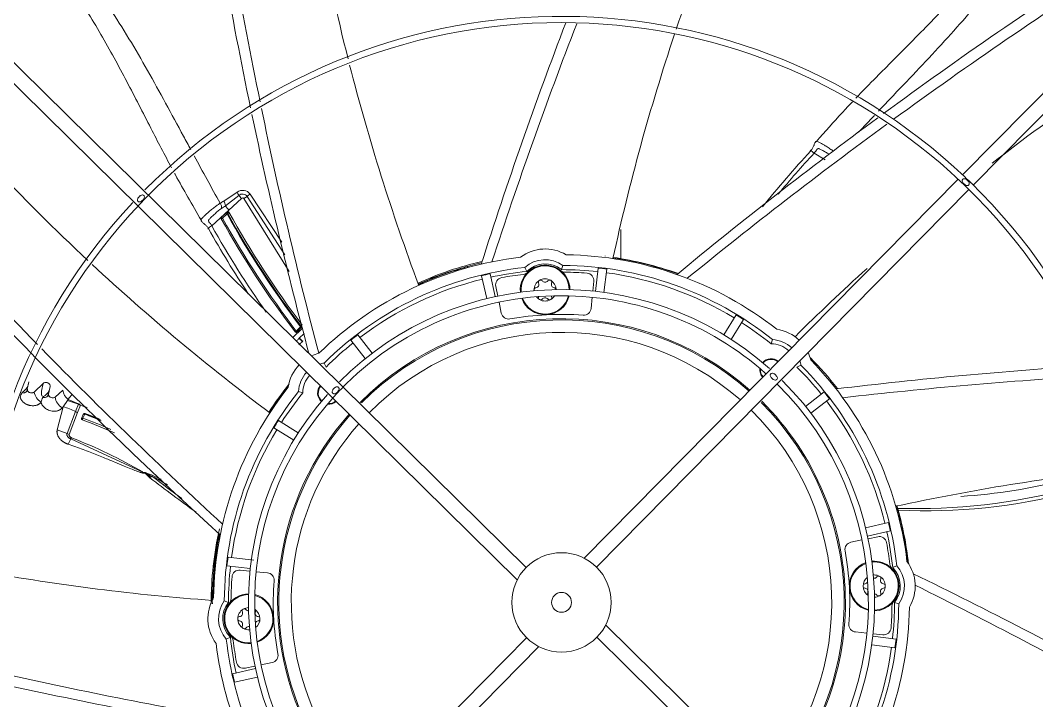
# Model space of a CAD drawing. Header units: millimetres. Extents: x 113490 to 142599, y -20467 to 115.
# Drawn here: x 123932.5 to 124341.5, y -11399.6 to -11125.6 of the extents above; entities that cross this region are included whole.
import ezdxf

# ---------------------------------------------------------------- set-up
doc = ezdxf.new("R2010")
doc.units = ezdxf.units.MM
doc.layers.add('DV3_0', color=7, linetype='Continuous')

msp = doc.modelspace()

# ---------------------------------------------------------------- linework, layer by layer
at = {"layer": 'DV3_0', "color": 7, "linetype": 'Continuous', "lineweight": 15}
for p, q in [((123790.01, -11013.2), (124132.44, -11350.87)), ((124136, -11345.95), (123797.7, -11012.35)), ((124464.36, -11032.9), (124311.62, -11187.79)), ((124315.94, -11191.95), (124468.66, -11037.08)), ((124251.85, -11179.08), (124256.33, -11181.72)), ((124309.86, -11189.57), (124159.36, -11342.19)), ((124164.28, -11345.75), (124314.19, -11193.73)), ((124014.32, -11198.36), (124019.69, -11194.81)), ((124014.97, -11200.23), (124020.33, -11196.08)), ((124016.41, -11202.1), (124021.5, -11197.33)), ((124022.43, -11197.36), (124040.58, -11226.67)), ((124023.72, -11196.48), (124038.95, -11219.99)), ((124024.94, -11195.57), (124037.71, -11214.89)), ((124009.46, -11208.37), (124016.41, -11202.1)), ((124013.44, -11201.33), (124014.97, -11200.23)), ((124013.41, -11204.87), (124015.29, -11203.14)), ((124013.77, -11205.29), (124015.64, -11203.57)), ((124015.64, -11203.57), (124015.9, -11203.4)), ((124015.9, -11203.4), (124016.39, -11202.88)), ((124174.05, -11221.52), (124174.05, -11209.81)), ((124108.64, -11225.77), (124097.4, -11229.56)), ((124136.23, -11226.72), (124135.48, -11225.09)), ((124150.24, -11225.99), (124150.81, -11224.29)), ((124165.01, -11225.36), (124163.86, -11234.73)), ((124168.48, -11225.79), (124167.33, -11235.15)), ((124118.07, -11228.43), (124120.19, -11237.63)), ((124121.48, -11227.64), (124123.6, -11236.84)), ((124163.26, -11230.68), (124162.86, -11234.62)), ((124124.58, -11236.63), (124123.77, -11232.75)), ((124126.01, -11243.52), (124125.09, -11239.08)), ((124162.61, -11237.11), (124162.16, -11241.63)), ((124220.52, -11244.21), (124215.52, -11252.22)), ((124223.49, -11246.07), (124218.49, -11254.07)), ((124045.84, -11249.74), (124042.1, -11253.35)), ((124045.24, -11248.99), (124043.52, -11250.76)), ((124045.53, -11249.31), (124043.8, -11251.09)), ((124046.67, -11251.74), (124044.66, -11253.64)), ((124046.08, -11254.83), (124045.98, -11254.95)), ((124065.48, -11254.35), (124071.29, -11261.79)), ((124068.24, -11252.2), (124074.05, -11259.63)), ((124234.57, -11255.85), (124235.19, -11254.17)), ((124055.48, -11265.24), (124054.69, -11263.63)), ((124244.99, -11265.24), (124246.6, -11264.44)), ((123935.87, -11271.22), (123935.27, -11274.11)), ((123937.99, -11275.3), (123941.72, -11271.74)), ((123933.23, -11275.34), (123933.13, -11275.55)), ((123935.05, -11274.98), (123935.52, -11272.74)), ((123943.54, -11276.85), (123944.06, -11274.56)), ((123943.75, -11276.07), (123944.43, -11273)), ((123949.53, -11274.56), (123946.45, -11277.33)), ((124046.1, -11275.66), (124044.42, -11275.04)), ((124255.88, -11275.23), (124248.44, -11281.05)), ((123941.07, -11276.83), (123941.72, -11277.12)), ((123941.72, -11277.12), (123941.54, -11277.48)), ((123949.71, -11281.22), (123951.41, -11278.65)), ((123951.68, -11278.22), (123955.92, -11280.01)), ((123955.87, -11280.15), (123954.66, -11283.15)), ((123955.92, -11280.01), (123955.87, -11280.15)), ((123955.93, -11279.97), (123955.92, -11280.01)), ((124258.03, -11277.99), (124250.6, -11283.8)), ((123954.66, -11283.15), (123951.24, -11291.94)), ((123955.44, -11283.56), (123952.16, -11292.35)), ((123956.69, -11280.62), (123955.44, -11283.56)), ((123956.72, -11280.54), (123956.69, -11280.62)), ((123956.73, -11280.53), (123956.72, -11280.54)), ((123957.1, -11285.95), (123957.8, -11284.34)), ((123957.66, -11285.79), (123958.36, -11284.18)), ((123958.43, -11284.05), (123958.54, -11283.89)), ((124036.32, -11286.74), (124044.32, -11291.74)), ((123951.24, -11291.94), (123947.3, -11290.49)), ((123952.16, -11292.35), (123951.24, -11291.94)), ((124034.46, -11289.71), (124042.47, -11294.71)), ((123953.07, -11293.69), (123952.78, -11294.16)), ((123982.91, -11308.16), (123983.08, -11308.39)), ((123983.08, -11308.39), (123984.62, -11309.83)), ((123983.19, -11308.2), (123983.27, -11308.29)), ((123983.19, -11308.2), (123983.34, -11308.26)), ((123983.34, -11308.26), (123983.5, -11308.32)), ((123983.5, -11308.32), (123984.88, -11309.61)), ((124281.8, -11327.82), (124272.6, -11329.94)), ((124282.59, -11331.23), (124273.39, -11333.35)), ((124266.71, -11335.76), (124271.15, -11334.84)), ((124273.6, -11334.33), (124277.48, -11333.52)), ((124015.61, -11345.22), (124024.98, -11346.37)), ((124016.03, -11341.75), (124026.38, -11343.02)), ((124283.5, -11345.99), (124285.14, -11345.23)), ((124020.93, -11346.97), (124024.87, -11347.37)), ((124027.36, -11347.62), (124031.87, -11348.07)), ((124016.24, -11359.99), (124014.54, -11359.42)), ((124284.24, -11359.99), (124285.94, -11360.57)), ((124477.33, -11674.11), (124168.04, -11369.11)), ((124136.2, -11374.23), (123802.6, -11712.53)), ((124016.97, -11374), (124015.34, -11374.75)), ((124164.48, -11374.03), (124473.15, -11678.41)), ((124273.12, -11372.36), (124268.6, -11371.91)), ((124284.87, -11374.76), (124275.5, -11373.61)), ((124279.55, -11373.01), (124275.6, -11372.61)), ((123803.45, -11720.21), (124141.11, -11377.79)), ((124284.44, -11378.23), (124275.07, -11377.08)), ((124017.89, -11388.75), (124027.09, -11386.63)), ((124026.88, -11385.65), (124023, -11386.46)), ((124033.77, -11384.22), (124029.33, -11385.14)), ((124018.68, -11392.16), (124027.87, -11390.04))]:
    msp.add_line(p, q, dxfattribs=at)
at = {"layer": 'DV3_0', "color": 7, "linetype": 'Continuous', "lineweight": 20}
for p, q in [((124022.43, -11197.36), (124023.72, -11196.48)), ((124167.74, -11220.58), (124167.74, -11220.38)), ((124111.07, -11225.21), (124111.03, -11225.07)), ((124044.66, -11253.64), (124044.52, -11253.78)), ((123951.4, -11278.65), (123951.68, -11278.22)), ((123955.87, -11280.15), (123951.41, -11278.65)), ((123947.3, -11290.49), (123949.71, -11281.22)), ((123952.78, -11294.16), (123981.78, -11307.48)), ((123981.78, -11307.48), (123981.77, -11307.89)), ((123981.78, -11307.48), (123982.32, -11307.78)), ((123981.78, -11307.48), (123982.88, -11307.69)), ((123982.32, -11307.78), (123982.87, -11308.09)), ((123982.87, -11308.09), (123982.88, -11307.69)), ((123982.87, -11308.09), (123982.91, -11308.16)), ((123983.01, -11308.14), (123982.91, -11308.16)), ((123983.01, -11308.14), (123983.19, -11308.2)), ((123983.27, -11308.29), (123983.08, -11308.39)), ((123983.34, -11308.26), (123983.27, -11308.29)), ((123984.88, -11309.61), (123984.62, -11309.83)), ((123985.37, -11309.18), (123985.74, -11309.37))]:
    msp.add_line(p, q, dxfattribs=at)
at = {"layer": 'DV3_0', "color": 7, "linetype": 'Continuous', "lineweight": 15}
for radius in [20, 4]:
    msp.add_circle((124150.24, -11359.99), radius, dxfattribs=at)
for centre, radius, start, end in [((124150.24, -11359.99), 551.5, 105.4775, 164.5225), ((124150.24, -11359.99), 551.5, 15.4775, 74.5225), ((125023.24, -11406.96), 872.25, 154.27465, 161.43083), ((124910.05, -10927.53), 872.25, 186.99692, 194.17255), ((125911.31, -10773.15), 1921.39, 188.18485, 191.5672), ((125827.57, -10785.08), 1841.22, 188.2287, 191.77728), ((125369.82, -12646.64), 1840.9, 122.79433, 126.30553), ((125415.63, -12718.12), 1921.39, 122.74609, 126.08801), ((124150.24, -11359.99), 236, 46.5586, 135.2674), ((124150.24, -11359.99), 233.5, 90, 135.7261), ((125871.83, -11783.04), 1840.9, 159.10826, 162.31372), ((125949.01, -11818.41), 1921.39, 158.90776, 161.94183), ((124150.24, -11359.99), 233.5, 46.5418, 90), ((124859.25, -11871.46), 872.22, 121.56134, 127.88902), ((125023.24, -11406.96), 872.25, 161.57137, 167.7255), ((124555.63, -10585.4), 872.25, 219.6863, 226.90224), ((124910.05, -10927.53), 872.25, 194.34102, 200.4525), ((125911.31, -10773.15), 1921.39, 191.64948, 194.66814), ((125827.57, -10785.08), 1841.22, 191.86002, 194.94133), ((125369.82, -12646.64), 1840.9, 126.39449, 129.58672), ((125415.63, -12718.12), 1921.39, 126.18988, 129.21483), ((125314.48, -9914.21), 1921.39, 220.9289, 224.29797), ((125250.25, -9969.73), 1840.9, 220.96503, 227.76772), ((124552.32, -11457.86), 411.46, 137.1813, 141.3215), ((124562.1, -11463.88), 421.15, 137.4489, 140.4249), ((124150.24, -11359.99), 236, 45.7307, 46.5586), ((124150.24, -11359.99), 233.5, 45.8392, 46.5418), ((124150.24, -11359.99), 233.5, 316.4663, 45.8392), ((124150.24, -11359.99), 236, 45.7088, 45.7307), ((124150.24, -11359.99), 236, 317.0271, 45.7088), ((124150.24, -11359.99), 233.5, 135.7261, 136.5342), ((123907.54, -11028.18), 200.9, 301.6287, 302.1063), ((124014.71, -11198.11), 5.97, 19.9095, 33.5903), ((124032.5, -11185.89), 15.87, 219.9344, 226.1383), ((124035.09, -11210.4), 17.97, 124.3919, 129.2551), ((124150.24, -11359.99), 236, 136.9648, 225.2631), ((124150.24, -11359.99), 233.5, 136.5342, 225.7814), ((124010.24, -11201.05), 3.21, 354.9769, 34.2701), ((124030.37, -11189.86), 18.56, 213.9567, 221.2472), ((124013.77, -11205.28), 0.539, 130.9762, 206.9336), ((124349.77, -11018.17), 385.12, 209.1088, 217.2094), ((124017.58, -11201.65), 5.27, 217.7216, 223.716), ((124350.04, -11017.84), 384.98, 209.1375, 217.2314), ((124018.02, -11201.23), 3.34, 214.9281, 224.3802), ((124350.95, -11017.43), 383.51, 209.0348, 217.1413), ((124350.79, -11017.66), 382.95, 209.013, 217.1255), ((124350.15, -11018.51), 381.29, 208.9171, 217.0601), ((124363.53, -11011.06), 406.98, 209.179, 213.5123), ((124372.67, -11003.38), 417.06, 209.4401, 215.09), ((124143.64, -11234.16), 16.5, 59.1138, 126.8862), ((124150.24, -11359.99), 140, 96.7677, 134.2323), ((124146.49, -11348.69), 129.1, 102.6466, 114.718), ((124143.64, -11234.16), 12.2, 54.0148, 131.9852), ((124150.24, -11359.99), 140, 51.7677, 89.2323), ((124150.24, -11359.99), 140.5, 70.6035, 81.4839), ((124555.63, -10585.4), 872.25, 227.0594, 233.1795), ((124150.24, -11359.99), 135.7, 96.2429, 134.7571), ((124150.24, -11359.99), 140.5, 106.2061, 114.2129), ((124150.24, -11359.99), 140.5, 103.2172, 105.6896), ((124150.24, -11359.99), 134, 95.9991, 102.2517), ((124143.64, -11234.16), 10, 0.7258, 185.2742), ((124134.52, -11224.9), 3, 276.6363, 314.568), ((124143.64, -11234.16), 10.5, 51.1098, 134.8902), ((124151.75, -11224), 3, 231.432, 269.3637), ((124150.24, -11359.99), 134, 83.7483, 90.0009), ((124150.24, -11359.99), 135.7, 51.2429, 89.7571), ((124150.24, -11359.99), 133, 85.5723, 89.3637), ((124859.25, -11871.46), 872.22, 132.21456, 134.84001), ((124150.24, -11359.99), 134, 103.7483, 127.2517), ((124126.71, -11232.14), 3, 100.4277, 191.75), ((124150.24, -11359.99), 133, 96.6363, 100.4277), ((124143.64, -11234.16), 4.47, 120, 180), ((124141.85, -11231.06), 0.895, 120, 202.4776), ((124143.64, -11234.16), 4.48, 90, 120), ((124141.85, -11231.06), 0.895, 37.5224, 120), ((124143.64, -11229.69), 1.36, 217.5224, 322.4776), ((124143.64, -11234.16), 4.47, 60, 90), ((124145.43, -11231.06), 0.895, 60, 142.4776), ((124143.64, -11234.16), 4.48, 1.9825, 60), ((124145.43, -11231.06), 0.895, 337.5224, 60), ((124160.27, -11230.38), 3, 354.25, 85.5723), ((124150.24, -11359.99), 134, 58.7483, 82.2517), ((124150.24, -11359.99), 126, 48.3991, 135.1791), ((124140.06, -11234.16), 0.895, 97.5224, 180), ((124143.64, -11234.16), 4.47, 180, 184.0175), ((124140.06, -11234.16), 0.895, 180, 200.2402), ((124139.77, -11231.93), 1.36, 277.5224, 22.4776), ((124147.52, -11231.93), 1.36, 157.5224, 262.4776), ((124147.22, -11234.16), 0.895, 9.9487, 82.4776), ((124150.24, -11359.99), 123.5, 90, 135.9997), ((124143.64, -11234.16), 10, 199.6905, 346.3095), ((124143.64, -11234.16), 4.47, 217.8113, 240), ((124141.85, -11237.26), 0.895, 157.5224, 240), ((124139.77, -11236.4), 1.36, 337.5224, 341.5363), ((124141.85, -11237.26), 0.895, 240, 322.4776), ((124143.64, -11234.16), 4.48, 240, 300), ((124143.64, -11238.64), 1.36, 37.5224, 142.4776), ((124145.43, -11237.26), 0.895, 217.5224, 300), ((124143.64, -11234.16), 4.48, 300, 328.1887), ((124145.43, -11237.26), 0.895, 300, 22.4776), ((124147.52, -11236.4), 1.36, 186.618, 202.4776), ((124150.24, -11359.99), 123.5, 48.3006, 90), ((124159.17, -11241.33), 3, 265.6946, 354.25), ((124150.24, -11359.99), 114.25, 48.4114, 135.1695), ((124150.24, -11359.99), 113.75, 48.4247, 135.086), ((124128.95, -11242.91), 3, 191.75, 280.3054), ((124150.24, -11359.99), 116, 85.6946, 100.3054), ((124150.24, -11359.99), 134, 50.9991, 57.2517), ((124043.43, -11250.75), 0.498, 218.6541, 318.3291), ((124042.85, -11246), 3.83, 308.5921, 312.9567), ((124234.55, -11266.35), 16.5, 46.3964, 81.8862), ((124041.64, -11258.86), 5.84, 42.0523, 60.4649), ((124041.05, -11259.42), 6.81, 42.3918, 58.0521), ((124150.24, -11359.99), 134, 128.7483, 135.0009), ((124234.55, -11266.35), 12.2, 46.7471, 86.9852), ((125314.48, -9914.21), 1921.39, 224.37443, 227.39583), ((124056.6, -11275.68), 16.5, 104.1138, 115.0288), ((124234.55, -11266.35), 10.5, 46.9653, 89.8902), ((124234.55, -11266.35), 16.5, 14.1138, 25.142), ((124056.6, -11275.68), 12.2, 99.0148, 107.4816), ((124234.55, -11266.35), 4.5, 49.0529, 138), ((124234.55, -11266.35), 4.25, 49.2681, 138.9663), ((124234.55, -11266.35), 12.2, 9.0148, 17.4816), ((124150.24, -11359.99), 140.5, 37.8001, 44.5323), ((124150.24, -11359.99), 140, 6.7677, 44.2323), ((124056.6, -11275.68), 16.5, 136.3964, 171.8862), ((124056.6, -11275.68), 12.2, 136.7471, 176.9852), ((124234.55, -11266.35), 4.5, 172.604, 221.7492), ((124234.55, -11266.35), 4.25, 174.8173, 221.5341), ((124150.24, -11359.99), 134, 38.7483, 45.0009), ((124150.24, -11359.99), 135.7, 6.2429, 44.7571), ((124480.61, -13101.74), 1840.9, 93.67624, 96.85972), ((123930.69, -11270.81), 5.2, 299.2753, 355.4657), ((123952.09, -11275.67), 11.09, 159.2633, 186.0082), ((124150.24, -11359.99), 140.5, 141.2415, 146.9012), ((124056.6, -11275.68), 10.5, 136.9653, 179.8902), ((124150.24, -11359.99), 126, 318.4756, 45.1616), ((124480.5, -13186.65), 1921.39, 93.4677, 96.48783), ((123938.37, -11278.5), 6.02, 150.6073, 169.7649), ((123944.01, -11274.12), 6.14, 191.0857, 238.4637), ((123939.28, -11272.56), 5.17, 298.1501, 355.1477), ((123955.1, -11273.74), 5.64, 188.4366, 232.6429), ((124150.24, -11359.99), 140, 141.7677, 179.2323), ((124150.24, -11359.99), 135.7, 141.2429, 179.7571), ((124150.24, -11359.99), 126, 138.321, 225.2028), ((124150.24, -11359.99), 123.5, 137.2092, 226.1082), ((124150.24, -11359.99), 134, 140.9991, 147.2517), ((124056.6, -11275.68), 4.5, 138, 228), ((124056.6, -11275.68), 4.25, 139.2681, 228.9663), ((124150.24, -11359.99), 123.5, 135.9997, 137.2092), ((124150.24, -11359.99), 123.5, 317.6348, 45.2819), ((123946.83, -11280.65), 6.17, 149.0264, 167.8628), ((123952.23, -11276.58), 5.82, 187.3222, 240.049), ((124056.6, -11275.68), 4.5, 263.0148, 311.7492), ((124056.6, -11275.68), 4.25, 264.8173, 311.5341), ((124150.24, -11359.99), 113.75, 318.4247, 45.086), ((124150.24, -11359.99), 114.25, 0, 45.1695), ((124150.24, -11359.99), 134, 13.7483, 37.2517), ((124105.59, -11428.26), 214.29, 136.6703, 136.8213), ((123872.67, -11494), 229.43, 67.8122, 68.5066), ((123958.26, -11284.5), 0.483, 68.6251, 160.5796), ((123959.19, -11284.54), 0.903, 146.9279, 156.6786), ((123882.49, -11485.99), 215.6, 67.4926, 69.3956), ((123882.64, -11485.44), 215.18, 67.5838, 69.3759), ((123883.01, -11483.97), 213.86, 67.6827, 69.3175), ((124150.24, -11359.99), 114.25, 138.4114, 204.5312), ((123962.33, -11287.9), 5.12, 155.7254, 163.7053), ((123881.22, -11490.55), 217.85, 65.8506, 69.5295), ((123881.36, -11490.28), 218.26, 66.3808, 69.5382), ((124150.24, -11359.99), 113.75, 138.4247, 203.2684), ((124150.24, -11359.99), 134, 148.7483, 172.2517), ((123983.11, -11310.7), 34.54, 151.3925, 155.3449), ((123982.02, -11311.12), 3.15, 71.5892, 74.3028), ((124470.17, -12173.61), 872.25, 96.10944, 102.2715), ((124295.98, -11087.98), 229.83, 273.7436, 284.4718), ((124293.03, -11081.5), 240.73, 268.2172, 284.865), ((124296.47, -11087.41), 235.71, 267.3918, 284.4925), ((124150.24, -11359.99), 140.5, 6.3104, 16.1431), ((124141.87, -11359.92), 132.6, 167.1218, 180.2811), ((124150.24, -11359.99), 140.5, 168.7601, 179.6088), ((124278.09, -11336.46), 3, 10.4277, 101.75), ((124150.24, -11359.99), 134, 5.9991, 12.2517), ((124267.32, -11338.7), 3, 101.75, 190.3054), ((124150.24, -11359.99), 133, 6.6363, 10.4277), ((124150.24, -11359.99), 116, 355.6946, 10.3054), ((124150.24, -11359.99), 134, 173.7483, 180.0009), ((124276.07, -11353.4), 10, 109.6905, 256.3095), ((124276.07, -11353.4), 10, 0, 95.2742), ((124285.33, -11344.27), 3, 186.6363, 224.568), ((124276.07, -11353.4), 12.2, 324.0148, 41.9852), ((124276.07, -11353.4), 16.5, 329.1138, 36.8862), ((124072.5, -10489.2), 872.25, 259.76861, 265.86893), ((124150.24, -11359.99), 133, 175.5723, 179.3637), ((124020.63, -11349.95), 3, 84.25, 175.5723), ((124031.57, -11351.06), 3, 355.6946, 84.25), ((124276.07, -11353.4), 4.48, 90, 94.0175), ((124276.07, -11348.92), 1.36, 261.428, 322.4776), ((124276.07, -11353.4), 4.47, 60, 90), ((124277.86, -11350.3), 0.895, 60, 142.4776), ((124276.07, -11353.4), 4.47, 0, 60), ((124277.86, -11350.3), 0.895, 337.5224, 60), ((124276.07, -11353.4), 10.5, 321.1098, 44.8902), ((123486.29, -13004.2), 1841.3, 60.95292, 64.05747), ((124052.91, -11355.22), 43.48, 175.7427, 187.0743), ((124150.24, -11359.99), 116, 175.6946, 190.3054), ((124276.07, -11353.4), 4.48, 127.8113, 180), ((124272.49, -11353.4), 0.895, 97.5224, 180), ((124276.07, -11353.4), 4.48, 180, 238.1887), ((124272.49, -11353.4), 0.895, 180, 262.4776), ((124272.19, -11351.16), 1.36, 277.5224, 338.4565), ((124276.07, -11353.4), 10, 270, 0), ((124276.07, -11353.4), 4.48, 300, 0), ((124279.94, -11351.16), 1.36, 157.5224, 262.4776), ((124279.65, -11353.4), 0.895, 0, 82.4776), ((124279.65, -11353.4), 0.895, 277.5224, 0), ((123440.55, -13075.18), 1921.33, 60.74083, 63.6758), ((124024.41, -11366.58), 10, 90, 275.2742), ((124024.41, -11366.58), 10, 0, 76.3095), ((124272.19, -11355.63), 1.36, 337.5224, 82.4776), ((124274.28, -11356.5), 0.895, 157.5224, 230.5125), ((124276.07, -11357.87), 1.36, 37.5224, 84.745), ((124276.07, -11353.4), 4.48, 271.9825, 300), ((124277.86, -11356.5), 0.895, 217.5224, 300), ((124277.86, -11356.5), 0.895, 300, 22.4776), ((124279.94, -11355.63), 1.36, 97.5224, 202.4776), ((124024.41, -11366.58), 16.5, 149.1138, 216.8862), ((124024.41, -11366.58), 12.2, 144.0148, 221.9852), ((124024.41, -11366.58), 10.5, 141.1098, 224.8902), ((124014.25, -11358.48), 3, 321.432, 359.3637), ((124024.41, -11366.58), 4.48, 91.9825, 120), ((124150.24, -11359.99), 114.25, 318.4114, 0), ((124150.24, -11359.99), 135.7, 321.2429, 359.7571), ((124150.24, -11359.99), 140, 321.7677, 359.2323), ((124150.24, -11359.99), 133, 355.5723, 359.3637), ((124286.23, -11361.5), 3, 141.432, 179.3637), ((124150.24, -11359.99), 134, 353.7483, 0.0009), ((124024.41, -11366.58), 4.47, 120, 180), ((124020.83, -11366.58), 0.895, 97.5224, 180), ((124020.54, -11364.35), 1.36, 277.5224, 22.4776), ((124022.62, -11363.48), 0.895, 120, 202.4776), ((124022.62, -11363.48), 0.895, 37.5224, 120), ((124024.41, -11362.11), 1.36, 217.5224, 264.745), ((124024.41, -11366.58), 4.48, 0, 58.1887), ((124026.2, -11363.48), 0.895, 337.5224, 50.5125), ((124028.29, -11364.35), 1.36, 157.5224, 262.4776), ((124027.99, -11366.58), 0.895, 0, 82.4776), ((124024.41, -11366.58), 4.47, 180, 240), ((124020.83, -11366.58), 0.895, 180, 262.4776), ((124020.54, -11368.82), 1.36, 337.5224, 82.4776), ((124022.62, -11369.69), 0.895, 157.5224, 240), ((124022.62, -11369.69), 0.895, 240, 322.4776), ((124024.41, -11371.06), 1.36, 81.428, 142.4776), ((124028.29, -11368.82), 1.36, 97.5224, 158.4565), ((124024.41, -11366.58), 4.48, 307.8113, 0), ((124024.41, -11366.58), 10, 289.6905, 0), ((124027.99, -11366.58), 0.895, 277.5224, 0), ((124268.9, -11368.92), 3, 175.6946, 264.25), ((124279.85, -11370.03), 3, 264.25, 355.5723), ((124150.24, -11359.99), 134, 185.9991, 192.2517), ((124015.15, -11375.71), 3, 6.6363, 44.568), ((124024.41, -11366.58), 4.48, 240, 274.0175), ((124150.24, -11359.99), 140, 186.7677, 203.7505), ((124150.24, -11359.99), 135.7, 186.2429, 202.9304), ((124150.24, -11359.99), 133, 186.6363, 190.4277), ((124150.24, -11359.99), 134, 328.7483, 352.2517), ((124033.16, -11381.28), 3, 281.75, 10.3054), ((124022.39, -11383.52), 3, 190.4277, 281.75), ((124348.03, -9514.29), 1921.39, 257.09501, 260.12283), ((124324, -9595.72), 1840.9, 257.29812, 260.49472)]:
    msp.add_arc(centre, radius, start, end, dxfattribs=at)
at = {"layer": 'DV3_0', "color": 7, "linetype": 'Continuous', "lineweight": 20}
for centre, radius, start, end in [((124021.93, -11197.84), 3.77, 37.022, 126.4642), ((124010.74, -11200.65), 4.25, 5.7332, 32.7349), ((124150.24, -11359.99), 140.35, 70.5208, 81.4905), ((124150.24, -11359.99), 140.35, 106.2061, 114.1302), ((124143.64, -11234.16), 9.71, 0.7926, 185.2074), ((124143.64, -11234.16), 9.71, 200.0694, 345.9306), ((124150.24, -11359.99), 108.75, 48.5638, 135.4011), ((123960.82, -11284.02), 10.82, 133.4767, 147.5853), ((124150.24, -11359.99), 140.35, 141.5068, 146.9448), ((123957.69, -11277.92), 2.88, 230.996, 249.7015), ((123957.96, -11277.81), 3, 227.0792, 245.6013), ((123958, -11277.86), 2.96, 225.694, 244.6308), ((123945.08, -11300.43), 19.76, 61.0068, 76.4573), ((123956.41, -11280.74), 2.98, 233.9494, 251.079), ((124150.24, -11359.99), 108.75, 318.5638, 45.4011), ((124150.24, -11359.99), 108.75, 138.5638, 206.9605), ((123877.94, -11486.91), 207.31, 59.9431, 68.752), ((123952.82, -11466.82), 161.55, 79.2786, 79.6761), ((123929.26, -11439.35), 142.16, 65.0797, 67.84), ((123968.85, -11342.78), 37.44, 63.8071, 66.9621), ((124441.56, -10716.38), 748.98, 232.40465, 234.17794), ((124489.25, -10655.75), 825.07, 232.3917, 233.40913), ((123890.44, -11491.98), 205.99, 60.5447, 62.4419), ((124150.24, -11359.99), 140.35, 6.5068, 15.9471), ((124150.24, -11359.99), 140.35, 168.7119, 179.4932), ((124276.07, -11353.4), 9.71, 110.0694, 255.9306), ((124276.07, -11353.4), 9.71, 0, 95.2074), ((124276.07, -11353.4), 9.71, 270.7926, 0), ((124150.24, -11359.99), 140.35, 179.0175, 179.5679), ((124024.41, -11366.58), 9.71, 90, 275.2074), ((124024.41, -11366.58), 9.71, 0, 75.9306), ((124024.41, -11366.58), 9.71, 290.0694, 0)]:
    msp.add_arc(centre, radius, start, end, dxfattribs=at)
at = {"layer": 'DV3_0', "color": 7, "linetype": 'Continuous', "lineweight": 15}
for centre, major_axis, ratio, start_param, end_param in [((124158.99, -11405.13), (-35.58, 183.06), 0.866796, 0.070986, 0.078814), ((124166.25, -11229.6), (21.65, -2.66), 0.186545, 1.490488, 1.651105), ((124120.69, -11231.99), (21.26, 4.91), 0.186545, 1.490488, 1.651105), ((124219.85, -11248.58), (18.5, -11.56), 0.186545, 1.490488, 1.651105), ((124069.36, -11256.47), (17.19, 13.43), 0.186545, 1.490488, 1.651105), ((124253.76, -11279.11), (13.43, -17.19), 0.186545, 1.490488, 1.651105), ((124038.83, -11290.37), (11.56, 18.5), 0.186545, 1.490488, 1.651105), ((124278.24, -11330.44), (4.91, -21.26), 0.186545, 1.490488, 1.651105), ((124019.85, -11343.98), (2.66, 21.65), 0.186545, 1.490488, 1.651105), ((124280.63, -11376), (-2.66, -21.65), 0.186545, 1.490488, 1.651105), ((124022.23, -11389.54), (-4.91, 21.26), 0.186545, 1.490488, 1.651105)]:
    msp.add_ellipse(centre, major_axis=major_axis, ratio=ratio, start_param=start_param, end_param=end_param, dxfattribs=at)
at = {"layer": 'DV3_0', "color": 7, "linetype": 'Continuous', "lineweight": 20}
for centre, major_axis, ratio, start_param, end_param in [((124111.16, -11225.55), (-0.14, 0.48), 0.498451, 4.667004, 6.283185), ((124111.16, -11225.55), (-0.353, 0.354), 0.432332, 4.430101, 5.381811), ((124112.38, -11225.21), (-0.135, 0.481), 0.498743, 4.711945, 6.283185), ((123992.04, -11283.9), (-22.75, -32.05), 0.299104, 0.877808, 0.898526)]:
    msp.add_ellipse(centre, major_axis=major_axis, ratio=ratio, start_param=start_param, end_param=end_param, dxfattribs=at)
at = {"layer": 'DV3_0', "color": 7, "linetype": 'Continuous', "lineweight": 15}
for points, knots in [([(124340.76, -11074.53), (124339.46, -11076.53), (124334.43, -11084.07), (124325.92, -11095.81), (124314.56, -11109.52), (124302.77, -11122.31), (124290.13, -11135.2), (124278.64, -11146.73), (124271.42, -11154.1), (124268.7, -11156.94)], [0.2462901, 0.2462901, 0.2462901, 0.2462901, 0.286371, 0.3982657, 0.4930433, 0.5876827, 0.6932241, 0.798583, 0.8652718, 0.8652718, 0.8652718, 0.8652718]), ([(124277.82, -11162.1), (124279.38, -11160.46), (124280.94, -11158.82), (124289.48, -11149.86), (124296.42, -11142.62), (124309.86, -11127.94), (124316.35, -11120.53), (124328.41, -11105.22), (124333.95, -11097.32), (124341.51, -11085.5), (124343.82, -11081.73), (124346.07, -11077.93)], [0.0971663, 0.0971663, 0.0971663, 0.0971663, 0.125, 0.125, 0.25, 0.25, 0.375, 0.375, 0.5, 0.5, 0.557529, 0.557529, 0.557529, 0.557529]), ([(124001.04, -11177.65), (124000.06, -11175.85), (123999.08, -11174.04), (123993.31, -11163.33), (123988.56, -11154.48), (123978.76, -11137.14), (123973.71, -11128.66), (123962.88, -11112.45), (123957.08, -11104.74), (123948.25, -11094.01), (123945.46, -11090.74), (123942.62, -11087.53)], [0.0997666, 0.0997666, 0.0997666, 0.0997666, 0.125, 0.125, 0.25, 0.25, 0.375, 0.375, 0.5, 0.5, 0.5559137, 0.5559137, 0.5559137, 0.5559137]), ([(123937.47, -11091.47), (123938.72, -11093), (123944.21, -11099.86), (123953.73, -11112.87), (123965.02, -11131.03), (123975.3, -11150.1), (123984.45, -11168), (123990.52, -11179.76), (123993.3, -11184.93)], [0.2450626, 0.2450626, 0.2450626, 0.2450626, 0.2785483, 0.3937658, 0.5184271, 0.640965, 0.7604313, 0.861417, 0.861417, 0.861417, 0.861417]), ([(124267.32, -11158.38), (124265.9, -11159.88), (124260.98, -11165.11), (124256.49, -11170.19), (124252.69, -11174.49)], [0.8765408, 0.8765408, 0.8765408, 0.8765408, 0.9116272, 1, 1, 1, 1]), ([(124250.52, -11178.2), (124250.24, -11177.91), (124250.24, -11177.85), (124250.78, -11178.2), (124251.31, -11178.62), (124251.85, -11179.08)], [0, 0, 0, 0, 0.5, 0.5, 1, 1, 1, 1]), ([(124250.52, -11178.2), (124250.64, -11178.05), (124250.88, -11177.77), (124251.18, -11177.3), (124251.44, -11176.8), (124251.66, -11176.29), (124251.96, -11175.53), (124252.31, -11174.65), (124252.71, -11174.24), (124253.25, -11174.36), (124254.05, -11174.73), (124255.14, -11175.34), (124256.46, -11176.13), (124257.85, -11177.02), (124258.96, -11177.77), (124259.55, -11178.19), (124259.65, -11178.26)], [0, 0, 0, 0, 0.0308823, 0.0618034, 0.0937273, 0.1276085, 0.1643607, 0.2562228, 0.3477186, 0.4000812, 0.475582, 0.5732089, 0.6560123, 0.760322, 0.8589949, 0.8797353, 0.8797353, 0.8797353, 0.8797353]), ([(124251.85, -11179.08), (124252.45, -11178.62), (124252.74, -11177.97), (124253.15, -11177.37), (124253.29, -11177.24), (124253.56, -11177.2), (124253.64, -11177.21), (124253.86, -11177.27), (124254.01, -11177.33), (124254.53, -11177.56), (124254.97, -11177.8), (124255.86, -11178.3), (124256.34, -11178.58), (124257.2, -11179.11), (124257.58, -11179.35), (124257.97, -11179.6)], [0, 0, 0, 0, 0.25, 0.25, 0.375, 0.375, 0.4375, 0.4375, 0.5, 0.5, 0.625, 0.625, 0.75, 0.75, 0.850587, 0.850587, 0.850587, 0.850587]), ([(123994.55, -11187.26), (123994.66, -11187.46), (123998.05, -11193.68), (124001.44, -11199.51), (124005.33, -11206.22)], [0.8766299, 0.8766299, 0.8766299, 0.8766299, 0.8805474, 1, 1, 1, 1]), ([(124314.11, -11191.9), (124314.06, -11191.94), (124313.97, -11192.02), (124313.73, -11192.14), (124313.33, -11192.17), (124312.9, -11191.99), (124312.51, -11191.73), (124312.2, -11191.45), (124311.92, -11191.15), (124311.64, -11190.78), (124311.46, -11190.36), (124311.49, -11189.97), (124311.6, -11189.74), (124311.68, -11189.65), (124311.72, -11189.6)], [0, 0, 0, 0, 0.040488, 0.081902, 0.180627, 0.320355, 0.409206, 0.504808, 0.600124, 0.687341, 0.822717, 0.918807, 0.959755, 1, 1, 1, 1]), ([(124311.72, -11189.6), (124311.76, -11189.56), (124311.85, -11189.48), (124312.09, -11189.36), (124312.49, -11189.32), (124312.93, -11189.5), (124313.32, -11189.77), (124313.63, -11190.04), (124313.91, -11190.34), (124314.18, -11190.71), (124314.37, -11191.13), (124314.34, -11191.53), (124314.23, -11191.76), (124314.15, -11191.85), (124314.11, -11191.9)], [0, 0, 0, 0, 0.040529, 0.082096, 0.181604, 0.321297, 0.409637, 0.504692, 0.598943, 0.685714, 0.821727, 0.918717, 0.959765, 1, 1, 1, 1]), ([(123979.85, -11198.51), (123979.81, -11198.47), (123979.73, -11198.38), (123979.61, -11198.14), (123979.57, -11197.73), (123979.75, -11197.3), (123980.01, -11196.91), (123980.29, -11196.6), (123980.59, -11196.32), (123980.96, -11196.05), (123981.38, -11195.86), (123981.77, -11195.89), (123982.01, -11196), (123982.1, -11196.08), (123982.15, -11196.12)], [0, 0, 0, 0, 0.040529, 0.082096, 0.181604, 0.321297, 0.409637, 0.504692, 0.598943, 0.685714, 0.821727, 0.918717, 0.959765, 1, 1, 1, 1]), ([(123982.15, -11196.12), (123982.19, -11196.17), (123982.27, -11196.26), (123982.38, -11196.5), (123982.42, -11196.9), (123982.24, -11197.33), (123981.98, -11197.72), (123981.7, -11198.03), (123981.4, -11198.31), (123981.03, -11198.58), (123980.61, -11198.77), (123980.22, -11198.74), (123979.99, -11198.63), (123979.89, -11198.55), (123979.85, -11198.51)], [0, 0, 0, 0, 0.040488, 0.081902, 0.180627, 0.320355, 0.409206, 0.504808, 0.600124, 0.687341, 0.822717, 0.918807, 0.959755, 1, 1, 1, 1]), ([(124008.2, -11209.48), (124008.1, -11209.32), (124007.9, -11209), (124007.55, -11208.56), (124007.16, -11208.16), (124006.74, -11207.79), (124006.11, -11207.26), (124005.38, -11206.61), (124005.12, -11206.06), (124005.4, -11205.53), (124006.01, -11204.83), (124006.93, -11203.93), (124008.11, -11202.88), (124009.39, -11201.8), (124010.72, -11200.75), (124011.87, -11199.9), (124012.58, -11199.44), (124012.89, -11199.24)], [0, 0, 0, 0, 0.030477, 0.061058, 0.092665, 0.126219, 0.162611, 0.254997, 0.347179, 0.400187, 0.476873, 0.57601, 0.660009, 0.765175, 0.861951, 0.939416, 1, 1, 1, 1]), ([(124009.46, -11208.37), (124009.21, -11207.66), (124008.67, -11207.18), (124008.23, -11206.58), (124008.15, -11206.39), (124008.19, -11206.11), (124008.23, -11206.03), (124008.35, -11205.83), (124008.45, -11205.7), (124008.84, -11205.26), (124009.2, -11204.91), (124009.96, -11204.2), (124010.37, -11203.82), (124011.65, -11202.71), (124012.55, -11201.98), (124013.44, -11201.33)], [0, 0, 0, 0, 0.25, 0.25, 0.375, 0.375, 0.4375, 0.4375, 0.5, 0.5, 0.625, 0.625, 0.75, 0.75, 1, 1, 1, 1]), ([(124015.29, -11203.14), (124015.32, -11203.12), (124015.37, -11203.07), (124015.45, -11203.01), (124015.57, -11202.93), (124015.73, -11202.84), (124015.91, -11202.77), (124016.1, -11202.73), (124016.26, -11202.75), (124016.35, -11202.82), (124016.38, -11202.86), (124016.39, -11202.87), (124016.39, -11202.88)], [0, 0, 0, 0, 0.082418, 0.164586, 0.246739, 0.441628, 0.591306, 0.720285, 0.890976, 0.951176, 0.974103, 1, 1, 1, 1]), ([(124015.29, -11203.14), (124015.35, -11203.1), (124015.46, -11203.1), (124015.69, -11203.2), (124015.81, -11203.29), (124015.9, -11203.4)], [0, 0, 0, 0, 0.5, 0.5, 1, 1, 1, 1]), ([(124008.2, -11209.48), (124007.84, -11209.64), (124007.79, -11209.6), (124008.29, -11209.15), (124008.84, -11208.75), (124009.46, -11208.37)], [0, 0, 0, 0, 0.5, 0.5, 1, 1, 1, 1]), ([(124043.52, -11250.76), (124043.49, -11250.78), (124043.46, -11250.81), (124043.4, -11250.85), (124043.34, -11250.9), (124043.28, -11250.94), (124043.18, -11251.01), (124043.08, -11251.06), (124043.06, -11251.07), (124043.04, -11251.07)], [0, 0, 0, 0, 0.118741, 0.212559, 0.283639, 0.421785, 0.534533, 0.779247, 1, 1, 1, 1]), ([(124043.52, -11250.76), (124043.61, -11250.86), (124043.69, -11250.94), (124043.8, -11251.06), (124043.82, -11251.09), (124043.8, -11251.09)], [0, 0, 0, 0, 0.5, 0.5, 1, 1, 1, 1]), ([(124045.24, -11248.99), (124045.25, -11249), (124045.28, -11249.03), (124045.32, -11249.08), (124045.37, -11249.12), (124045.42, -11249.18), (124045.47, -11249.23), (124045.51, -11249.27), (124045.53, -11249.3), (124045.54, -11249.31), (124045.54, -11249.31), (124045.53, -11249.31)], [0, 0, 0, 0, 0.076843, 0.163202, 0.25872, 0.354249, 0.510247, 0.649933, 0.755807, 0.887991, 1, 1, 1, 1]), ([(124044.52, -11253.78), (124044.49, -11253.81), (124044.4, -11253.9), (124044.18, -11254.12), (124043.88, -11254.43), (124043.63, -11254.67), (124043.52, -11254.78)], [0, 0, 0, 0, 0.0235394, 0.05482, 0.1460797, 0.2223207, 0.2223207, 0.2223207, 0.2223207]), ([(124045.98, -11254.95), (124045.95, -11254.97), (124045.84, -11255.07), (124045.59, -11255.3), (124045.25, -11255.61), (124044.88, -11255.95), (124044.64, -11256.16), (124044.52, -11256.27)], [0, 0, 0, 0, 0.0100853, 0.038495, 0.0864308, 0.1292051, 0.1745933, 0.1745933, 0.1745933, 0.1745933]), ([(124236.87, -11270.23), (124236.82, -11270.27), (124236.73, -11270.35), (124236.49, -11270.46), (124236.09, -11270.5), (124235.65, -11270.32), (124235.26, -11270.05), (124234.85, -11269.7), (124234.44, -11269.24), (124234.2, -11268.71), (124234.22, -11268.32), (124234.33, -11268.09), (124234.41, -11268), (124234.45, -11267.95)], [0, 0, 0, 0, 0.040646, 0.082274, 0.181944, 0.323646, 0.41357, 0.509807, 0.690903, 0.824258, 0.919018, 0.959797, 1, 1, 1, 1]), ([(124234.45, -11267.95), (124234.5, -11267.91), (124234.59, -11267.83), (124234.83, -11267.71), (124235.24, -11267.67), (124235.68, -11267.85), (124236.08, -11268.11), (124236.39, -11268.38), (124236.67, -11268.68), (124236.94, -11269.05), (124237.13, -11269.46), (124237.1, -11269.85), (124236.99, -11270.09), (124236.91, -11270.18), (124236.87, -11270.23)], [0, 0, 0, 0, 0.040717, 0.082601, 0.183674, 0.325225, 0.413967, 0.5088, 0.602375, 0.688214, 0.822702, 0.918959, 0.959862, 1, 1, 1, 1]), ([(123944.43, -11273), (123944.46, -11272.88), (123944.46, -11272.6), (123944.29, -11272.18), (123943.94, -11271.81), (123943.48, -11271.53), (123942.96, -11271.39), (123942.47, -11271.39), (123942.05, -11271.5), (123941.82, -11271.65), (123941.72, -11271.74)], [0, 0, 0, 0, 0.124936, 0.249948, 0.37496, 0.499972, 0.624983, 0.749995, 0.875007, 1, 1, 1, 1]), ([(123933.13, -11275.55), (123933.18, -11275.56), (123933.26, -11275.58), (123933.4, -11275.59), (123933.53, -11275.6), (123933.66, -11275.6), (123933.79, -11275.59), (123933.91, -11275.58), (123934.04, -11275.56), (123934.16, -11275.53), (123934.27, -11275.5), (123934.38, -11275.46), (123934.49, -11275.42), (123934.59, -11275.36), (123934.68, -11275.31), (123934.77, -11275.24), (123934.86, -11275.17), (123934.93, -11275.1), (123935, -11275.02), (123935.06, -11274.93), (123935.12, -11274.84), (123935.17, -11274.75), (123935.21, -11274.65), (123935.24, -11274.55), (123935.26, -11274.44), (123935.27, -11274.33), (123935.28, -11274.22), (123935.28, -11274.15), (123935.27, -11274.11)], [0, 0, 0, 0, 0.036418, 0.072901, 0.109493, 0.146225, 0.183122, 0.220199, 0.257467, 0.29493, 0.332591, 0.370449, 0.408503, 0.446754, 0.485203, 0.523858, 0.562717, 0.601777, 0.641023, 0.680442, 0.720013, 0.759719, 0.799541, 0.839463, 0.879472, 0.919563, 0.959735, 1, 1, 1, 1]), ([(123935.27, -11274.11), (123935.27, -11274.17), (123935.25, -11274.3), (123935.28, -11274.57), (123935.43, -11274.91), (123935.78, -11275.27), (123936.25, -11275.53), (123936.77, -11275.66), (123937.26, -11275.65), (123937.61, -11275.55), (123937.85, -11275.42), (123937.94, -11275.34), (123937.99, -11275.3)], [0, 0, 0, 0, 0.059901, 0.12047, 0.249355, 0.384502, 0.523872, 0.659169, 0.781173, 0.892517, 0.946449, 1, 1, 1, 1]), ([(123941.54, -11277.48), (123942.17, -11277.55), (123942.76, -11277.44), (123943.58, -11276.92), (123943.8, -11276.51), (123943.75, -11276.07)], [0, 0, 0, 0, 0.5, 0.5, 1, 1, 1, 1]), ([(123946.45, -11277.33), (123946.1, -11277.63), (123945.49, -11277.74), (123944.56, -11277.43), (123944.25, -11277.25), (123943.81, -11276.73), (123943.68, -11276.39), (123943.75, -11276.07)], [0, 0, 0, 0, 0.5, 0.5, 0.75, 0.75, 1, 1, 1, 1]), ([(124058.2, -11275.78), (124058.16, -11275.73), (124058.08, -11275.64), (124057.96, -11275.4), (124057.92, -11274.99), (124058.1, -11274.54), (124058.36, -11274.15), (124058.63, -11273.84), (124058.93, -11273.55), (124059.29, -11273.28), (124059.71, -11273.1), (124060.1, -11273.13), (124060.34, -11273.24), (124060.43, -11273.32), (124060.47, -11273.36)], [0, 0, 0, 0, 0.040717, 0.082601, 0.183674, 0.325225, 0.413967, 0.5088, 0.602375, 0.688214, 0.822702, 0.918959, 0.959862, 1, 1, 1, 1]), ([(124060.47, -11273.36), (124060.51, -11273.4), (124060.6, -11273.49), (124060.71, -11273.73), (124060.75, -11274.14), (124060.57, -11274.58), (124060.3, -11274.97), (124059.95, -11275.38), (124059.49, -11275.79), (124058.96, -11276.03), (124058.57, -11276), (124058.34, -11275.89), (124058.25, -11275.82), (124058.2, -11275.78)], [0, 0, 0, 0, 0.040646, 0.082274, 0.181944, 0.323646, 0.41357, 0.509807, 0.690903, 0.824258, 0.919018, 0.959797, 1, 1, 1, 1]), ([(123932.45, -11277.44), (123932.47, -11277.49), (123932.5, -11277.6), (123932.55, -11277.76), (123932.61, -11277.92), (123932.68, -11278.08), (123932.76, -11278.23), (123932.84, -11278.38), (123932.93, -11278.52), (123933.03, -11278.66), (123933.13, -11278.79), (123933.23, -11278.92), (123933.34, -11279.05), (123933.45, -11279.17), (123933.57, -11279.29), (123933.69, -11279.4), (123933.81, -11279.5), (123933.94, -11279.6), (123934.07, -11279.7), (123934.2, -11279.79), (123934.33, -11279.88), (123934.46, -11279.96), (123934.6, -11280.04), (123934.73, -11280.12), (123934.87, -11280.19), (123935, -11280.25), (123935.14, -11280.31), (123935.27, -11280.37), (123935.41, -11280.42), (123935.54, -11280.47), (123935.68, -11280.51), (123935.81, -11280.56), (123935.94, -11280.59), (123936.07, -11280.63), (123936.2, -11280.66), (123936.32, -11280.68), (123936.64, -11280.74), (123937.14, -11280.8), (123937.81, -11280.8), (123938.44, -11280.72), (123938.94, -11280.6), (123939.32, -11280.46), (123939.62, -11280.32), (123939.9, -11280.17), (123940.16, -11280), (123940.4, -11279.8), (123940.61, -11279.59), (123940.74, -11279.44), (123940.8, -11279.36)], [0, 0, 0, 0, 0.018494, 0.036794, 0.054904, 0.072829, 0.090574, 0.108139, 0.12552, 0.142715, 0.159724, 0.176546, 0.19318, 0.209627, 0.225889, 0.241965, 0.257853, 0.273549, 0.289049, 0.304351, 0.319453, 0.334354, 0.349052, 0.363545, 0.377834, 0.391919, 0.405799, 0.419467, 0.432916, 0.446141, 0.45914, 0.471909, 0.484449, 0.496758, 0.508837, 0.520687, 0.532311, 0.597667, 0.660015, 0.719165, 0.775243, 0.807872, 0.84032, 0.872579, 0.904661, 0.936593, 0.968377, 1, 1, 1, 1]), ([(123949.32, -11281.63), (123949.28, -11281.68), (123949.2, -11281.77), (123949.07, -11281.9), (123948.94, -11282.02), (123948.8, -11282.14), (123948.65, -11282.25), (123948.49, -11282.35), (123948.33, -11282.45), (123948.16, -11282.54), (123947.98, -11282.62), (123947.8, -11282.69), (123947.61, -11282.76), (123947.2, -11282.88), (123946.56, -11283), (123945.65, -11283.01), (123944.72, -11282.87), (123943.78, -11282.58), (123942.9, -11282.14), (123942.27, -11281.67), (123941.85, -11281.27), (123941.59, -11280.98), (123941.37, -11280.68), (123941.17, -11280.37), (123941.01, -11280.05), (123940.89, -11279.71), (123940.83, -11279.48), (123940.8, -11279.36)], [0, 0, 0, 0, 0.019214, 0.038219, 0.057067, 0.075807, 0.094491, 0.113172, 0.131901, 0.15073, 0.16971, 0.18889, 0.208318, 0.22804, 0.309319, 0.38993, 0.473117, 0.562631, 0.650642, 0.740836, 0.778902, 0.816141, 0.852828, 0.889255, 0.925725, 0.96254, 1, 1, 1, 1]), ([(123957.8, -11284.34), (123957.81, -11284.31), (123957.84, -11284.26), (123957.88, -11284.19), (123957.93, -11284.12), (123958, -11284.05), (123958.09, -11283.97), (123958.2, -11283.91), (123958.32, -11283.87), (123958.44, -11283.86), (123958.51, -11283.88), (123958.54, -11283.89)], [0, 0, 0, 0, 0.099423, 0.197161, 0.293852, 0.390154, 0.537891, 0.671317, 0.795552, 0.901539, 1, 1, 1, 1]), ([(123958.36, -11284.18), (123958.24, -11284.14), (123958.1, -11284.13), (123957.9, -11284.19), (123957.82, -11284.25), (123957.8, -11284.34)], [0, 0, 0, 0, 0.5, 0.5, 1, 1, 1, 1]), ([(123957.41, -11286.46), (123957.39, -11286.45), (123957.35, -11286.44), (123957.29, -11286.4), (123957.23, -11286.36), (123957.17, -11286.31), (123957.12, -11286.23), (123957.08, -11286.14), (123957.07, -11286.04), (123957.09, -11285.98), (123957.1, -11285.95)], [0, 0, 0, 0, 0.08673, 0.173523, 0.261862, 0.392311, 0.520504, 0.685135, 0.840872, 1, 1, 1, 1]), ([(123957.66, -11285.79), (123957.64, -11285.78), (123957.6, -11285.77), (123957.55, -11285.76), (123957.51, -11285.75), (123957.45, -11285.75), (123957.38, -11285.75), (123957.28, -11285.77), (123957.2, -11285.81), (123957.13, -11285.87), (123957.11, -11285.93), (123957.1, -11285.95)], [0, 0, 0, 0, 0.075151, 0.140751, 0.196811, 0.243355, 0.374481, 0.490529, 0.673545, 0.839828, 1, 1, 1, 1])]:
    msp.add_open_spline(points, degree=3, knots=knots, dxfattribs=at)
for points in [[(124269.73, -11170.66), (124271.87, -11168.38), (124274.01, -11166.12), (124276.15, -11163.87)], [(124012.89, -11199.24), (124009.34, -11192.87), (124005.86, -11186.53), (124002.43, -11180.22)], [(124013.77, -11205.29), (124013.65, -11205.36), (124013.41, -11205.5), (124013.29, -11205.53), (124013.29, -11205.52)], [(124045.46, -11248.8), (124045.54, -11248.89), (124045.65, -11249.1), (124045.6, -11249.26), (124045.53, -11249.31)], [(123935.35, -11274.67), (123935.25, -11274.87), (123935.15, -11274.96), (123935.03, -11274.96)], [(123943.8, -11276.6), (123943.71, -11276.82), (123943.6, -11276.92), (123943.49, -11276.9)]]:
    msp.add_open_spline(points, degree=3, dxfattribs=at)
at = {"layer": 'DV3_0', "color": 7, "linetype": 'Continuous', "lineweight": 20}
for points, knots in [([(124020.33, -11196.08), (124020.86, -11195.69), (124021.55, -11195.51), (124022.81, -11195.65), (124023.39, -11195.97), (124023.72, -11196.48)], [0, 0, 0, 0, 0.5, 0.5, 1, 1, 1, 1]), ([(124021.5, -11197.33), (124021.64, -11197.2), (124021.82, -11197.12), (124022.08, -11197.12), (124022.17, -11197.14), (124022.32, -11197.23), (124022.38, -11197.29), (124022.43, -11197.36)], [0, 0, 0, 0, 0.5, 0.5, 0.75, 0.75, 1, 1, 1, 1]), ([(123951.71, -11296.29), (123951.63, -11296.26), (123951.46, -11296.2), (123951.21, -11296.1), (123950.97, -11296), (123950.73, -11295.88), (123950.49, -11295.76), (123950.26, -11295.64), (123950.04, -11295.5), (123949.82, -11295.36), (123949.52, -11295.16), (123949.15, -11294.88), (123948.74, -11294.51), (123948.38, -11294.13), (123947.96, -11293.61), (123947.64, -11293.06), (123947.41, -11292.51), (123947.29, -11292.09), (123947.22, -11291.68), (123947.2, -11291.32), (123947.21, -11291.01), (123947.24, -11290.75), (123947.28, -11290.58), (123947.3, -11290.49)], [0, 0, 0, 0, 0.030591, 0.060981, 0.091213, 0.121333, 0.151385, 0.181415, 0.21147, 0.241596, 0.271838, 0.338634, 0.405006, 0.468844, 0.532049, 0.654008, 0.713418, 0.772516, 0.830305, 0.88782, 0.925497, 0.962841, 1, 1, 1, 1]), ([(123951.24, -11291.94), (123951.23, -11291.97), (123951.21, -11292.02), (123951.19, -11292.13), (123951.17, -11292.33), (123951.2, -11292.65), (123951.35, -11293.02), (123951.57, -11293.34), (123951.82, -11293.6), (123952.09, -11293.81), (123952.34, -11293.97), (123952.57, -11294.08), (123952.72, -11294.14), (123952.78, -11294.16)], [0, 0, 0, 0, 0.031138, 0.062258, 0.127088, 0.261874, 0.423912, 0.543304, 0.658105, 0.77088, 0.859529, 0.935948, 1, 1, 1, 1]), ([(123952.16, -11292.35), (123952.15, -11292.38), (123952.14, -11292.42), (123952.12, -11292.5), (123952.12, -11292.57), (123952.12, -11292.65), (123952.13, -11292.77), (123952.18, -11292.92), (123952.28, -11293.11), (123952.43, -11293.29), (123952.59, -11293.43), (123952.76, -11293.54), (123952.91, -11293.63), (123953.02, -11293.67), (123953.07, -11293.69)], [0, 0, 0, 0, 0.047505, 0.094904, 0.142513, 0.190643, 0.239596, 0.361577, 0.484381, 0.609898, 0.738056, 0.82598, 0.912883, 1, 1, 1, 1]), ([(123981.77, -11307.89), (123981.71, -11307.88), (123981.58, -11307.85), (123981.38, -11307.8), (123981.16, -11307.74), (123980.93, -11307.68), (123980.67, -11307.6), (123980.28, -11307.47), (123979.73, -11307.28), (123978.55, -11306.84), (123976.69, -11306.1), (123973.83, -11304.92), (123970.19, -11303.4), (123966.56, -11301.92), (123963.26, -11300.6), (123960.52, -11299.53), (123957.67, -11298.45), (123954.73, -11297.37), (123952.73, -11296.65), (123951.71, -11296.29)], [0, 0, 0, 0, 0.005834, 0.012254, 0.019269, 0.026886, 0.035112, 0.043948, 0.065185, 0.089468, 0.161123, 0.251243, 0.377232, 0.527894, 0.616412, 0.707884, 0.8023, 0.899668, 1, 1, 1, 1])]:
    msp.add_open_spline(points, degree=3, knots=knots, dxfattribs=at)

doc.saveas('drawing.dxf')
